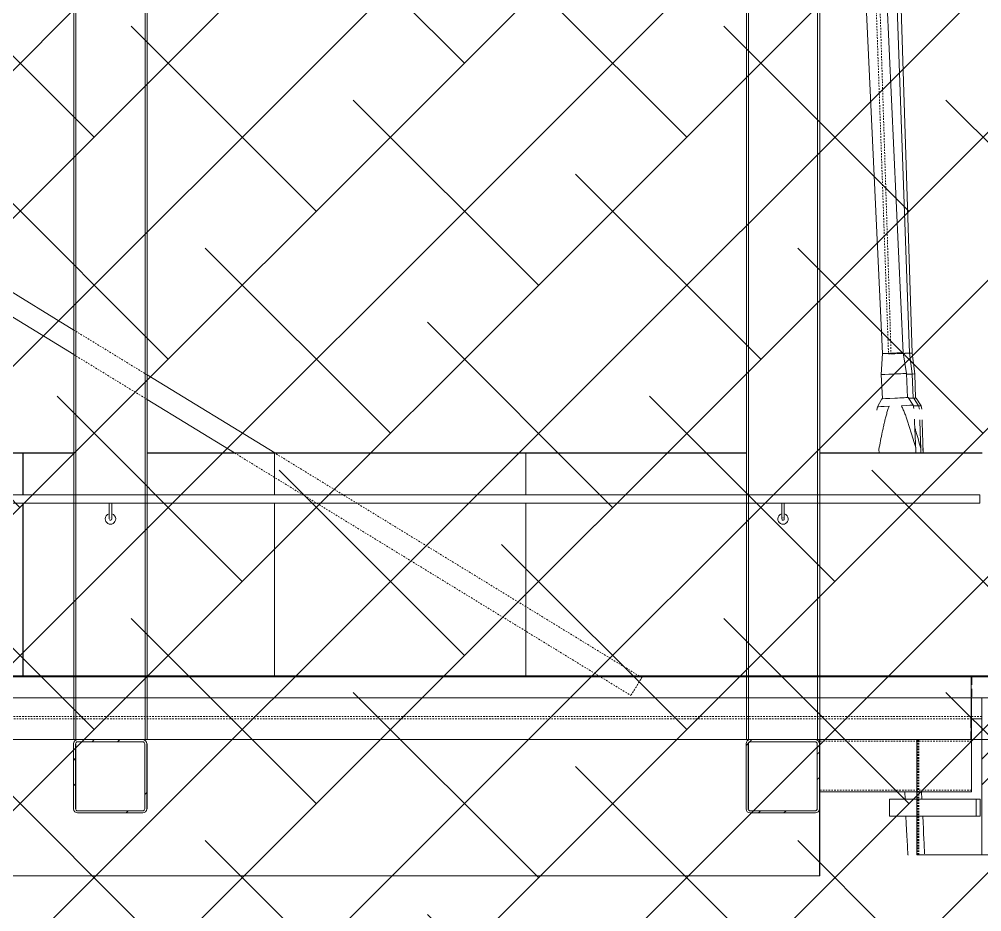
# Model space of a CAD drawing. Header units: millimetres. Extents: x 50357 to 985146, y 723188 to 1803594.
# Drawn here: x 870446 to 875039, y 744067 to 748329 of the extents above; entities that cross this region are included whole.
import ezdxf

# ---------------------------------------------------------------- set-up
doc = ezdxf.new("R2010")
doc.units = ezdxf.units.MM
doc.header["$LTSCALE"] = 3
doc.header["$MEASUREMENT"] = 0
for name, pattern in [('DASHED', [19.05, 12.7, -6.35]), ('HIDDEN', [0.375, 0.25, -0.125]), ('Member Hidden', [4.5, 2.5, -2])]:
    doc.linetypes.add(name, pattern=pattern)
for name, color, linetype, lineweight, true_color in [('A-FLOR', 7, 'Continuous', 5, 0x6e6e6e), ('A-FLOR-HDLN', 7, 'DASHED', 25, 0x6e6e6e), ('A-FLOR-HRAL', 7, 'Continuous', 13, 0x6e6e6e), ('A-FLOR-MCUT', 7, 'Continuous', 13, 0x6e6e6e), ('A-GENM', 7, 'Continuous', 13, 0x6e6e6e), ('Q-SPCQ', 7, 'Continuous', 13, 0x6e6e6e), ('S-BEAM', 7, 'Continuous', 13, 0x6e6e6e), ('S-BEAM-HDLN', 7, 'Member Hidden', 13, 0x6e6e6e), ('S-COLS', 7, 'Continuous', 13, 0x6e6e6e), ('S-COLS-HDLN', 7, 'HIDDEN', 13, 0x6e6e6e)]:
    doc.layers.add(name, color=color, linetype=linetype, lineweight=lineweight, true_color=true_color)
doc.layers.add('Hatch (HOR not under LTC submission)', color=252, linetype='Continuous', lineweight=35)
pattern_1 = [(45, (939408.4, 738060), (-251.4472, 251.4472), []), (45, (939408.4, 738441), (-251.4472, 251.4472), [])]

# ---------------------------------------------------------------- blocks, each defined once
blk = doc.blocks.new('Square Hollow Sections - SHS 250x250x8-3821850-SEC D_1')
at = {"layer": 'S-BEAM', "linetype": 'Member Hidden'}
for p, q in [((-674141.7, 20692), (-674866.6, 20692)), ((-674141.7, 20458), (-674866.6, 20458))]:
    blk.add_line(p, q, dxfattribs=at)
blk = doc.blocks.new('Hanger Node - Hanger Node-559540-SEC D_1')
at = {"layer": 'A-GENM'}
for p, q in [((-674412.8, 22446.1), (-674425.9, 22545.7)), ((-674409.1, 22331.2), (-674412.8, 22446.1)), ((-674382.9, 22294.5), (-674405.8, 22331.3)), ((-674378.9, 22278.3), (-674382.9, 22294.5)), ((-674373.5, 22091), (-674372.8, 22068.8)), ((-674372.7, 22068.8), (-674373.4, 22091))]:
    blk.add_line(p, q, dxfattribs=at)
for centre, major_axis, start_param, end_param in [((-674475.9, 22544.1), (50, 1.6), 0.673736, 0.708845), ((-674475.9, 22544.1), (50, 1.6), 0.000002, 0.224937), ((-674472.7, 22444.2), (60, 1.9), 0.000002, 0.673736), ((-674472.7, 22444.2), (60, 1.9), 6.059324, 6.283185), ((-674469.1, 22329.3), (63.3, 2), 0.000538, 0.599747), ((-674467.9, 22291.8), (84.9, 2.7), 0.00001, 0.525854), ((-674467.9, 22291.8), (84.9, 2.7), 6.149127, 6.283189)]:
    blk.add_ellipse(centre, major_axis=major_axis, ratio=0.000017, start_param=start_param, end_param=end_param, dxfattribs=at)
blk.add_open_spline([(-674373.4, 22091), (-674373.7, 22100.3), (-674374.3, 22118.8), (-674375.1, 22146.5), (-674375.9, 22169.4), (-674376.5, 22187.6), (-674376.8, 22198.9), (-674377.1, 22207.9), (-674377.3, 22214.6), (-674377.5, 22220.2), (-674377.7, 22224.6), (-674377.7, 22226.8), (-674377.8, 22227.8)], degree=3, knots=[0, 0, 0, 0, 0.0666667, 0.1333333, 0.2, 0.2333333, 0.2666667, 0.2833333, 0.3, 0.3166667, 0.325, 0.3333169, 0.3333169, 0.3333169, 0.3333169], dxfattribs=at)
blk = doc.blocks.new('Hanger Joint 2 - Hanger Joint 2-3793973-SEC D_1')
at = {"layer": 'A-GENM'}
for p, q in [((-674120.3, 20415), (-674533.5, 20415)), ((-674533.5, 20415), (-674533.5, 20335)), ((-674120.3, 20335), (-674120.3, 20415)), ((-674120.3, 20415), (-674099.9, 20415)), ((-674099.9, 20415), (-674099.9, 20335)), ((-674533.5, 20335), (-674120.3, 20335)), ((-674099.9, 20335), (-674120.3, 20335))]:
    blk.add_line(p, q, dxfattribs=at)
blk = doc.blocks.new('Hanger Joint - Hanger Joint-V12-SEC D_1')
at = {"layer": 'A-GENM'}
blk.add_ellipse((-674448.9, 20297.8), major_axis=(-5.3, 149.9), ratio=0.000538, start_param=3.008661, end_param=3.141574, dxfattribs=at)
blk = doc.blocks.new('Hanger Node - Hanger Node-V13-SEC D_1')
at = {"layer": 'A-GENM'}
for p, q in [((-674424.7, 22446), (-674438.2, 22545.6)), ((-674420.7, 22331), (-674424.7, 22446)), ((-674394.4, 22294.5), (-674417.3, 22331.2)), ((-674390.3, 22278.2), (-674394.4, 22294.5)), ((-674384.2, 22091), (-674383.4, 22068.8)), ((-674383.3, 22068.8), (-674384.1, 22091))]:
    blk.add_line(p, q, dxfattribs=at)
for centre, major_axis, start_param, end_param in [((-674488.2, 22543.8), (50, 1.8), 1.122535, 1.163284), ((-674488.2, 22543.8), (50, 1.8), 0.673736, 0.708845), ((-674488.2, 22543.8), (50, 1.8), 0.000002, 0.224937), ((-674484.7, 22443.9), (60, 2.1), 0.000002, 1.027151), ((-674484.7, 22443.9), (60, 2.1), 6.059324, 6.283185), ((-674480.6, 22328.9), (63.3, 2.2), 0.000538, 0.910607), ((-674479.3, 22291.5), (84.9, 3), 0.00001, 0.801169), ((-674479.3, 22291.5), (84.9, 3), 6.149127, 6.283189)]:
    blk.add_ellipse(centre, major_axis=major_axis, ratio=0.000019, start_param=start_param, end_param=end_param, dxfattribs=at)
for points, knots in [([(-674384.2, 22091), (-674387.9, 22104.6), (-674395.6, 22131.8), (-674405.1, 22164.7), (-674410.9, 22183.9), (-674412.6, 22189.6)], [0, 0, 0, 0, 0.2, 0.4, 0.4842041, 0.4842041, 0.4842041, 0.4842041]), ([(-674384.1, 22091), (-674384.4, 22100.3), (-674385.1, 22118.8), (-674386.1, 22146.5), (-674386.9, 22169.4), (-674387.5, 22187.6), (-674387.9, 22198.9), (-674388.2, 22207.9), (-674388.5, 22214.6), (-674388.7, 22220.2), (-674388.8, 22224.6), (-674388.9, 22226.7), (-674389, 22227.8)], [0, 0, 0, 0, 0.0666667, 0.1333333, 0.2, 0.2333333, 0.2666667, 0.2833333, 0.3, 0.3166667, 0.325, 0.3333169, 0.3333169, 0.3333169, 0.3333169])]:
    blk.add_open_spline(points, degree=3, knots=knots, dxfattribs=at)
blk = doc.blocks.new('Structural Framing 1 - Structural Framing 1-3532373-SEC D_1')
at = {"layer": 'S-BEAM'}
h = blk.add_hatch(dxfattribs=at)
h.set_pattern_fill('FP_1', color=256, style=0, pattern_type=2)
h.set_pattern_definition([(45, (-609724, 13871), (-251.4472, 251.4472), []), (45, (-609724, 14252), (-251.4472, 251.4472), [])])
h.paths.add_polyline_path([(-673541.7, 20150), (-673364.5, 20150), (-673364.5, 20700), (-674093.1, 20700), (-674093.1, 20150), (-673960.3, 20150)], flags=0)
h.paths.add_polyline_path([(-673445.9, 20230), (-674013.1, 20230), (-674013.1, 20620), (-673445.9, 20620), (-673445.9, 20361.8)], flags=0)
for p, q in [((-673364.5, 20700), (-674093.1, 20700)), ((-674093.1, 20700), (-674093.1, 20150)), ((-673364.5, 20150), (-673364.5, 20700)), ((-674013.1, 20620), (-673445.9, 20620)), ((-674013.1, 20230), (-674013.1, 20620)), ((-674011.5, 20620), (-674011.5, 20230)), ((-673671.5, 20230), (-673671.5, 20620)), ((-673445.9, 20620), (-673445.9, 20230)), ((-673445.9, 20230), (-674013.1, 20230)), ((-674093.1, 20150), (-673364.5, 20150))]:
    blk.add_line(p, q, dxfattribs=at)
blk = doc.blocks.new('Support_ Metal_Circular - Metal-25mm_Radius-4744720-SEC D_1')
at = {"layer": 'A-FLOR-HRAL'}
for p, q in [((-675047.7, 21828.8), (-675047.7, 21765.8)), ((-675035.7, 21765.8), (-675035.7, 21828.8)), ((-675041.6, 21759.8), (-675041.7, 21759.8)), ((-675041.7, 21747.8), (-675041.6, 21747.8)), ((-675041.6, 21728.8), (-675041.6, 21728.8))]:
    blk.add_line(p, q, dxfattribs=at)
at = {"layer": 'A-FLOR-HRAL', "flags": 128}
for points in [[(-675047.7, 21765.8), (-675047.7, 21765.3), (-675047.7, 21764.8), (-675047.7, 21764.4), (-675047.7, 21763.9), (-675047.7, 21763.4), (-675047.7, 21762.9), (-675047.7, 21762.5), (-675047.7, 21762), (-675047.7, 21761.6), (-675047.7, 21761.1), (-675047.7, 21760.7), (-675047.7, 21760.3), (-675047.7, 21759.8), (-675047.7, 21759.4), (-675047.7, 21759), (-675047.7, 21758.6), (-675047.7, 21758.3), (-675047.7, 21757.9), (-675047.7, 21757.5), (-675047.7, 21757.2), (-675047.7, 21756.9), (-675047.7, 21756.6), (-675047.7, 21756.3), (-675047.7, 21756), (-675047.7, 21755.7), (-675047.7, 21755.5), (-675047.7, 21755.2), (-675047.7, 21755), (-675047.7, 21754.8), (-675047.7, 21754.6), (-675047.7, 21754.5), (-675047.7, 21754.3), (-675047.7, 21754.2), (-675047.7, 21754.1), (-675047.7, 21754), (-675047.7, 21753.9), (-675047.7, 21753.8), (-675047.7, 21753.8), (-675047.7, 21753.8)], [(-675035.7, 21753.8), (-675035.7, 21753.8), (-675035.7, 21753.8), (-675035.7, 21753.9), (-675035.7, 21754), (-675035.7, 21754), (-675035.7, 21754.1), (-675035.7, 21754.3), (-675035.7, 21754.4), (-675035.7, 21754.6), (-675035.7, 21754.7), (-675035.7, 21754.9), (-675035.7, 21755.2), (-675035.7, 21755.4), (-675035.7, 21755.6), (-675035.7, 21755.9), (-675035.7, 21756.2), (-675035.7, 21756.5), (-675035.7, 21756.8), (-675035.7, 21757.1), (-675035.7, 21757.4), (-675035.7, 21757.8), (-675035.7, 21758.2), (-675035.7, 21758.5), (-675035.7, 21758.9), (-675035.7, 21759.3), (-675035.7, 21759.7), (-675035.7, 21760.1), (-675035.7, 21760.6), (-675035.7, 21761), (-675035.7, 21761.5), (-675035.7, 21761.9), (-675035.7, 21762.4), (-675035.7, 21762.8), (-675035.7, 21763.3), (-675035.7, 21763.8), (-675035.7, 21764.2), (-675035.7, 21764.7), (-675035.7, 21765.2), (-675035.7, 21765.7), (-675035.7, 21765.8)]]:
    blk.add_lwpolyline(points, dxfattribs=at)
at = {"layer": 'A-FLOR-HRAL'}
for major_axis, start_param, end_param in [((0, 25), 0.261799, 1.570796), ((0, 25), 4.712389, 6.021386), ((0, 25), 1.570796, 4.712389), ((0, 6), 2.094395, 4.712389), ((0, 6), 4.712389, 4.938871)]:
    blk.add_ellipse((-675041.6, 21753.8), major_axis=major_axis, ratio=1, start_param=start_param, end_param=end_param, dxfattribs=at)
blk = doc.blocks.new('Tactile_Orientation_Line Base - Tactile_Orientation_Line Base-4780090-SEC D_1')
at = {"layer": 'Q-SPCQ'}
blk.add_hatch(color=256, dxfattribs=at).paths.add_polyline_path([(-681373.6, 21000), (-681086.9, 21000), (-681086.9, 21005), (-681386.9, 21005), (-681386.6, 21000)], flags=0)
for p, q in [((-681386.9, 21005), (-681086.9, 21005)), ((-681386.9, 21005), (-681386.9, 21000)), ((-681086.9, 21000), (-681086.9, 21005))]:
    blk.add_line(p, q, dxfattribs=at)
blk = doc.blocks.new('Specialty Equipment 45 - Specialty Equipment 1-4808387-SEC D_1')
at = {"layer": 'Q-SPCQ'}
blk.add_hatch(color=256, dxfattribs=at).paths.add_polyline_path([(-674169.6, 21000), (-674141.9, 21000), (-674143.1, 21005), (-674186.9, 21005), (-674186.9, 21000)], flags=0)
for p, q in [((-674186.9, 21000), (-674186.9, 21005)), ((-674141.9, 21000), (-674141.9, 21005))]:
    blk.add_line(p, q, dxfattribs=at)
blk = doc.blocks.new('Tactile_Connection Bridge_Junction_2 - Tactile_Connection Bridge_Junction_2-4809838-SEC D_1')
at = {"layer": 'Q-SPCQ'}
for p, q in [((-674142.3, 21000), (-674141.9, 21005)), ((-674141.1, 21005), (-674072.1, 21000))]:
    blk.add_line(p, q, dxfattribs=at)
blk = doc.blocks.new('Hanger Joint - Hanger Joint-5090506-SEC D_1')
at = {"layer": 'A-GENM'}
for p, q in [((-674458.4, 20415), (-674460, 20450)), ((-674380, 20450.2), (-674378.3, 20415)), ((-674453.1, 20300.1), (-674454.7, 20335)), ((-674374.6, 20335), (-674373.1, 20303.8))]:
    blk.add_line(p, q, dxfattribs=at)
for centre, end_param in [((-674453, 20300.1), 3.141568), ((-674373.1, 20303.8), 3.023514)]:
    blk.add_ellipse(centre, major_axis=(-7, 149.8), ratio=0.000527, start_param=1.570772, end_param=end_param, dxfattribs=at)
blk = doc.blocks.new('Hanger Node - Hanger Node-V52-SEC D_1')
at = {"layer": 'A-GENM'}
for p, q in [((-674567.4, 22543.2), (-674572.8, 22442.8)), ((-674452.9, 22448.4), (-674467.5, 22547.8)), ((-674572.8, 22442.8), (-674567.4, 22327.9)), ((-674447.5, 22333.5), (-674452.9, 22448.4)), ((-674570.7, 22327.8), (-674590.6, 22289.3)), ((-674420.9, 22297.2), (-674444.2, 22333.7)), ((-674590.6, 22289.3), (-674593.3, 22272.8)), ((-674416.6, 22281.1), (-674420.9, 22297.2)), ((-674583.4, 22068.8), (-674584.2, 22085.7)), ((-674408.4, 22093.9), (-674407.2, 22068.8)), ((-674407.1, 22068.8), (-674408.3, 22093.9))]:
    blk.add_line(p, q, dxfattribs=at)
for centre, major_axis, start_param, end_param in [((-674517.5, 22545.5), (49.9, 2.3), 2.917721, 3.14159), ((-674517.5, 22545.5), (49.9, 2.3), 2.433813, 2.468922), ((-674517.5, 22545.5), (49.9, 2.3), 1.978089, 2.020123), ((-674517.5, 22545.5), (49.9, 2.3), 1.122525, 1.164558), ((-674517.5, 22545.5), (49.9, 2.3), 0.673726, 0.708834), ((-674517.5, 22545.5), (49.9, 2.3), 0.000002, 0.224927), ((-674512.8, 22445.6), (59.9, 2.8), 1.571324, 3.14159), ((-674512.8, 22445.6), (59.9, 2.8), 3.141593, 3.364419), ((-674512.8, 22445.6), (59.9, 2.8), 0.000002, 1.571324), ((-674512.8, 22445.6), (59.9, 2.8), 6.059313, 6.283185), ((-674507.5, 22330.7), (63.3, 2.9), 1.571324, 3.141578), ((-674507.5, 22330.7), (63.3, 2.9), 0.000527, 1.571324), ((-674505.7, 22293.3), (84.9, 4), 1.930757, 3.141578), ((-674505.7, 22293.3), (84.9, 4), 3.141587, 3.276716), ((-674505.7, 22293.3), (84.9, 4), 0.000014, 1.211891), ((-674505.7, 22293.3), (84.9, 4), 6.149117, 6.283191)]:
    blk.add_ellipse(centre, major_axis=major_axis, ratio=0.000025, start_param=start_param, end_param=end_param, dxfattribs=at)
for points, knots in [([(-674535.6, 22291.9), (-674537.9, 22285.2), (-674542.3, 22271.7), (-674548.4, 22251.3), (-674553.7, 22230.8), (-674558.6, 22210.2), (-674563.3, 22189.5), (-674569.2, 22161.9), (-674576.2, 22127.3), (-674581.6, 22099.6), (-674584.2, 22085.7)], [0, 0, 0, 0, 0.1, 0.2, 0.3, 0.4, 0.5, 0.6, 0.8, 1, 1, 1, 1]), ([(-674408.4, 22093.9), (-674412.3, 22107.5), (-674420.2, 22134.6), (-674430.4, 22168.4), (-674438.9, 22195.3), (-674445.5, 22215.5), (-674452.3, 22235.5), (-674459.4, 22255.5), (-674467.4, 22275.2), (-674473, 22288.2), (-674475.9, 22294.7)], [0, 0, 0, 0, 0.2, 0.4, 0.5, 0.6, 0.7, 0.8, 0.9, 1, 1, 1, 1]), ([(-674408.3, 22093.9), (-674408.7, 22103.2), (-674409.6, 22121.7), (-674410.9, 22149.4), (-674412, 22172.2), (-674412.8, 22190.4), (-674413.3, 22201.7), (-674413.8, 22210.7), (-674414.1, 22217.4), (-674414.3, 22223), (-674414.5, 22227.4), (-674414.6, 22229.6), (-674414.7, 22230.7)], [0, 0, 0, 0, 0.0666667, 0.1333333, 0.2, 0.2333333, 0.2666667, 0.2833333, 0.3, 0.3166667, 0.325, 0.3333333, 0.3333333, 0.3333333, 0.3333333])]:
    blk.add_open_spline(points, degree=3, knots=knots, dxfattribs=at)
blk = doc.blocks.new('Railing - Sabco_Joint-V55-SEC D_1')
at = {"layer": 'A-FLOR-HRAL'}
for p, q in [((-678669.3, 22068.8), (-678669.3, 22067.8)), ((-678669.3, 22068.8), (-678668.3, 22068.8)), ((-678669.3, 22067.8), (-678669.3, 21868.8)), ((-678668.3, 22067.8), (-678669.3, 22067.8)), ((-678668.3, 22068.8), (-678668.3, 22068.8)), ((-678668.3, 22067.8), (-678668.3, 22068.8)), ((-678668.3, 21868.8), (-678668.3, 22067.8)), ((-678669.3, 21828.8), (-678669.3, 21005)), ((-678668.3, 21005), (-678668.3, 21828.8))]:
    blk.add_line(p, q, dxfattribs=at)
blk = doc.blocks.new('Railing - Sabco_Joint-V56-SEC D_1')
at = {"layer": 'A-FLOR-HRAL'}
for p, q in [((-676269.3, 22068.8), (-676269.3, 22067.8)), ((-676269.3, 22068.8), (-676268.3, 22068.8)), ((-676269.3, 22067.8), (-676269.3, 21868.8)), ((-676268.3, 22067.8), (-676269.3, 22067.8)), ((-676268.3, 22068.8), (-676268.3, 22068.8)), ((-676268.3, 22067.8), (-676268.3, 22068.8)), ((-676268.3, 21868.8), (-676268.3, 22067.8)), ((-676269.3, 21829), (-676269.3, 21005)), ((-676268.3, 21005), (-676268.3, 21829))]:
    blk.add_line(p, q, dxfattribs=at)
blk = doc.blocks.new('Railing - Railing-5125128-SEC D_1')
at = {"layer": 'A-FLOR-HRAL'}
for p, q in [((-681283.8, 22068.8), (-678426.6, 22068.8)), ((-681283.8, 22067.8), (-678426.6, 22067.8)), ((-679868.2, 22068.8), (-678669.3, 22068.8)), ((-678668.2, 22068.8), (-678426.6, 22068.8)), ((-678076.6, 22068.8), (-675216.6, 22068.8)), ((-678076.6, 22068.8), (-677469.3, 22068.8)), ((-678076.6, 22067.8), (-675216.6, 22067.8)), ((-677468.2, 22068.8), (-676269.3, 22068.8)), ((-676268.2, 22068.8), (-675216.6, 22068.8)), ((-674866.6, 22068.8), (-674091.6, 22068.8)), ((-674866.6, 22068.8), (-674091.6, 22068.8)), ((-674866.6, 22067.8), (-674091.6, 22067.8)), ((-674141.7, 20701), (-674093.1, 20701)), ((-674141.7, 20700), (-674093.1, 20700))]:
    blk.add_line(p, q, dxfattribs=at)
for name, p in [('Railing - Sabco_Joint-V55-SEC D_1', (0, 0)), ('Railing - Sabco_Joint-V55-SEC D_1', (1200, 0)), ('Railing - Sabco_Joint-V56-SEC D_1', (0, 0))]:
    blk.add_blockref(name, p)
blk = doc.blocks.new('Tactile_Orientation_Line Base - Tactile_Orientation_Line Base-V59-SEC D_1')
at = {"layer": 'Q-SPCQ'}
blk.add_hatch(color=256, dxfattribs=at).paths.add_polyline_path([(-674169.6, 21000), (-673886.9, 21000), (-673886.9, 21005), (-674186.9, 21005), (-674186.9, 21000)], flags=0)
for p, q in [((-674186.9, 21005), (-673886.9, 21005)), ((-674186.9, 21005), (-674186.9, 21000)), ((-673886.9, 21005), (-673886.7, 21005)), ((-673886.9, 21000), (-673886.9, 21005))]:
    blk.add_line(p, q, dxfattribs=at)
blk = doc.blocks.new('Top Rail Type - Top Rail_Internal_-5201293-SEC D_1')
at = {"layer": 'A-FLOR-HRAL'}
for p, q in [((-674101.7, 21868.8), (-682261.7, 21868.8)), ((-682261.7, 21828.8), (-674101.7, 21828.8))]:
    blk.add_line(p, q, dxfattribs=at)
for start_param, end_param in [(0, 1.570796), (1.570796, 3.141593)]:
    blk.add_ellipse((-674101.7, 21848.8), major_axis=(0, 20), ratio=0.000533, start_param=start_param, end_param=end_param, dxfattribs=at)
blk = doc.blocks.new('Square Hollow Sections-Column - SHS350x350x10-3067902-SEC D_1')
at = {"layer": 'S-COLS', "linetype": 'HIDDEN'}
for p, q in [((-675206.6, 24280), (-675206.6, 21868.8)), ((-674876.6, 24280), (-674876.6, 21868.8)), ((-675206.6, 21828.9), (-675206.6, 21005)), ((-674876.6, 21828.9), (-674876.6, 21005))]:
    blk.add_line(p, q, dxfattribs=at)
at = {"layer": 'S-COLS-HDLN'}
for p, q in [((-675206.6, 21868.8), (-675206.6, 21828.9)), ((-674876.6, 21868.8), (-674876.6, 21828.9)), ((-675206.6, 21005), (-675206.6, 20700)), ((-674876.6, 21005), (-674876.6, 20700))]:
    blk.add_line(p, q, dxfattribs=at)
blk = doc.blocks.new('Square Hollow Sections-Column - SHS350x350x10-V5-SEC D_1')
at = {"layer": 'S-COLS', "linetype": 'HIDDEN'}
for p, q in [((-678416.6, 24280), (-678416.6, 21868.8)), ((-678086.6, 24280), (-678086.6, 21868.8)), ((-678416.6, 21828.8), (-678416.6, 21005)), ((-678086.6, 21828.8), (-678086.6, 21005))]:
    blk.add_line(p, q, dxfattribs=at)
at = {"layer": 'S-COLS-HDLN'}
for p, q in [((-678416.6, 21868.8), (-678416.6, 21828.8)), ((-678086.6, 21868.8), (-678086.6, 21828.8)), ((-678416.6, 21005), (-678416.6, 20700)), ((-678086.6, 21005), (-678086.6, 20700))]:
    blk.add_line(p, q, dxfattribs=at)
blk = doc.blocks.new('Hanger Rod M100 - Vertical Rod-3810650-SEC D_1')
at = {"layer": 'S-BEAM'}
for p, q in [((-674501.9, 24929.4), (-674531.3, 25850.1)), ((-674425.9, 22545.7), (-674481.3, 24282.6))]:
    blk.add_line(p, q, dxfattribs=at)
for start_param, end_param in [(0.707677, 0.748872), (0.262337, 0.662848)]:
    blk.add_ellipse((-674475.9, 22544.1), major_axis=(50, 1.6), ratio=0.000017, start_param=start_param, end_param=end_param, dxfattribs=at)
at = {"layer": 'S-BEAM-HDLN'}
for p, q in [((-674744.2, 29387.9), (-674525.9, 22542.6)), ((-674531.3, 25850.1), (-674644.2, 29391.1)), ((-674491.9, 24613.1), (-674501.9, 24929.3)), ((-674491.7, 24609), (-674491.9, 24612.9)), ((-674491.6, 24603.3), (-674491.6, 24605.7)), ((-674483.2, 24340.3), (-674491.4, 24599)), ((-674481.8, 24296.9), (-674483.1, 24337.2)), ((-674481.3, 24282.7), (-674481.8, 24296.6))]:
    blk.add_line(p, q, dxfattribs=at)
for centre, start_param, end_param in [((-674694.2, 29389.5), 3.142131, 4.710851), ((-674694.2, 29389.5), 1.571334, 3.141593), ((-674694.2, 29389.5), 0.000538, 1.571334), ((-674694.2, 29389.5), 4.712927, 6.283185), ((-674475.9, 22544.1), 2.395237, 3.141593), ((-674475.9, 22544.1), 3.142131, 3.876881), ((-674475.9, 22544.1), 4.530773, 4.710851), ((-674475.9, 22544.1), 1.571334, 1.74263), ((-674475.9, 22544.1), 4.712927, 5.533198), ((-674475.9, 22544.1), 0.749867, 1.571334), ((-674475.9, 22544.1), 6.021924, 6.088245), ((-674475.9, 22544.1), 0.1943, 0.262337)]:
    blk.add_ellipse(centre, major_axis=(50, 1.6), ratio=0.000017, start_param=start_param, end_param=end_param, dxfattribs=at)
blk = doc.blocks.new('Hanger Rod M100 - Vertical Rod-3810661-SEC D_1')
at = {"layer": 'S-BEAM'}
for p, q in [((-674522.5, 24929.2), (-674554.7, 25839.3)), ((-674438.2, 22545.6), (-674499.6, 24280))]:
    blk.add_line(p, q, dxfattribs=at)
for start_param, end_param in [(0.707676, 1.0981), (0.262337, 0.662848)]:
    blk.add_ellipse((-674488.2, 22543.8), major_axis=(50, 1.8), ratio=0.000019, start_param=start_param, end_param=end_param, dxfattribs=at)
at = {"layer": 'S-BEAM-HDLN'}
for p, q in [((-674738.9, 28218.9), (-674730.5, 27982.9)), ((-674554.7, 25839.4), (-674638.9, 28222.4)), ((-674730.4, 27979.7), (-674538.2, 22542)), ((-674499.6, 24280.1), (-674522.5, 24929.1))]:
    blk.add_line(p, q, dxfattribs=at)
for centre, start_param, end_param in [((-674688.9, 28220.6), 3.142131, 4.710851), ((-674688.9, 28220.6), 1.571334, 3.141593), ((-674688.9, 28220.6), 0.000538, 1.571334), ((-674688.9, 28220.6), 4.712927, 6.283185), ((-674488.2, 22543.8), 1.571334, 3.141593), ((-674488.2, 22543.8), 3.142131, 4.710851), ((-674488.2, 22543.8), 4.712927, 5.119889), ((-674488.2, 22543.8), 1.163316, 1.571334), ((-674488.2, 22543.8), 5.164752, 5.184139), ((-674488.2, 22543.8), 1.099095, 1.118459), ((-674488.2, 22543.8), 6.021924, 6.088246), ((-674488.2, 22543.8), 0.1943, 0.262337)]:
    blk.add_ellipse(centre, major_axis=(50, 1.8), ratio=0.000019, start_param=start_param, end_param=end_param, dxfattribs=at)
blk = doc.blocks.new('Circular Hollow Sections - CHS Ø 100x3 THK-3873143-SEC D_1')
at = {"layer": 'S-BEAM'}
for p, q in [((-678426.6, 22655.9), (-680735, 24069)), ((-680787.2, 23983.7), (-678426.6, 22538.6)), ((-677467.6, 22068.8), (-678076.6, 22441.6)), ((-678076.6, 22324.4), (-677659.1, 22068.8))]:
    blk.add_line(p, q, dxfattribs=at)
at = {"layer": 'S-BEAM-HDLN'}
for p, q in [((-678076.6, 22441.7), (-678426.6, 22655.9)), ((-678426.6, 22538.6), (-678076.6, 22324.4)), ((-677659.1, 22068.8), (-675767.8, 20911)), ((-675715.5, 20996.3), (-677467.5, 22068.8))]:
    blk.add_line(p, q, dxfattribs=at)
for major_axis, start_param, end_param in [((26.1, 42.6), 5.923536, 7.854263), ((26.1, 42.6), 1.571077, 3.50117), ((24.5, 40.1), 5.19724, 5.228768), ((24.5, 40.1), 5.726903, 5.829478), ((24.5, 40.1), 3.594559, 3.696893), ((24.5, 40.1), 4.195269, 4.226768)]:
    blk.add_ellipse((-675741.6, 20953.6), major_axis=major_axis, ratio=0.000459, start_param=start_param, end_param=end_param, dxfattribs=at)
blk = doc.blocks.new('PFC-Parallel Flange Channels - CHANNEL 200x200x250x10-4224860-SEC D_1')
at = {"layer": 'S-BEAM', "linetype": 'Member Hidden'}
blk.add_line((-674141.7, 20810), (-674093.1, 20810), dxfattribs=at)
at = {"layer": 'S-BEAM-HDLN'}
blk.add_line((-681386.7, 20810), (-674141.8, 20810), dxfattribs=at)
blk = doc.blocks.new('Hanger Rod M100 - Vertical Rod-5090507-SEC D_1')
at = {"layer": 'S-BEAM'}
for p, q in [((-674718.2, 25779.1), (-674678.6, 24927.6)), ((-674578.5, 24928.6), (-674618.4, 25783.8)), ((-674648.4, 24280), (-674567.4, 22543.2)), ((-674467.5, 22547.8), (-674548.3, 24280))]:
    blk.add_line(p, q, dxfattribs=at)
for centre, start_param, end_param in [((-674668.3, 25781.5), 2.509148, 2.880321), ((-674668.3, 25781.5), 2.044558, 2.434982), ((-674668.3, 25781.5), 1.571324, 1.979043), ((-674668.3, 25781.5), 1.163604, 1.571324), ((-674668.3, 25781.5), 0.707666, 1.119498), ((-674668.3, 25781.5), 0.262327, 0.662838), ((-674517.5, 22545.5), 2.479834, 2.880321), ((-674517.5, 22545.5), 2.023158, 2.434982), ((-674517.5, 22545.5), 1.571324, 1.979043), ((-674517.5, 22545.5), 1.163604, 1.571324), ((-674517.5, 22545.5), 0.707666, 1.119498), ((-674517.5, 22545.5), 0.262327, 0.633499)]:
    blk.add_ellipse(centre, major_axis=(49.9, 2.3), ratio=0.000025, start_param=start_param, end_param=end_param, dxfattribs=at)
at = {"layer": 'S-BEAM-HDLN'}
for p, q in [((-674678.6, 24927.6), (-674648.4, 24280.1)), ((-674548.3, 24280.1), (-674578.5, 24928.6))]:
    blk.add_line(p, q, dxfattribs=at)
for centre, start_param, end_param in [((-674668.3, 25781.5), 3.334062, 3.403919), ((-674668.3, 25781.5), 2.880321, 2.948482), ((-674668.3, 25781.5), 3.775057, 3.802081), ((-674668.3, 25781.5), 2.481112, 2.508153), ((-674668.3, 25781.5), 4.239654, 4.259019), ((-674668.3, 25781.5), 2.024208, 2.043563), ((-674668.3, 25781.5), 0.194287, 0.262327), ((-674668.3, 25781.5), 6.021913, 6.088275), ((-674517.5, 22545.5), 2.880321, 2.948482), ((-674517.5, 22545.5), 3.334062, 3.403919), ((-674517.5, 22545.5), 5.621612, 5.648734), ((-674517.5, 22545.5), 0.634494, 0.66156), ((-674517.5, 22545.5), 0.194287, 0.262327), ((-674517.5, 22545.5), 6.021913, 6.088275)]:
    blk.add_ellipse(centre, major_axis=(49.9, 2.3), ratio=0.000025, start_param=start_param, end_param=end_param, dxfattribs=at)

msp = doc.modelspace()

# ---------------------------------------------------------------- hatches: boundary and pattern name
at = {"layer": 'Hatch (HOR not under LTC submission)'}
h = msp.add_hatch(dxfattribs=at)
h.set_pattern_fill('ANSI38', color=256, scale=4000)
h.paths.add_polyline_path([(883302.7731, 754573.5724), (867748.3436, 754573.5724), (867748.3436, 741228.5978), (870806.1362, 741227.6876), (883302.7731, 741227.6882)])
at = {"layer": 'S-BEAM'}
h = msp.add_hatch(dxfattribs=at)
h.set_pattern_fill('FP_1', color=256, style=0, pattern_type=2)
h.set_pattern_definition(pattern_1)
h.paths.add_polyline_path([(871034.3146, 744538.9831), (871048.4567, 744544.8409), (871054.3146, 744558.9831), (871054.3146, 744868.9831), (871048.4567, 744883.1252), (871034.3146, 744888.9831), (870724.3145, 744888.9831), (870710.1724, 744883.1252), (870704.3145, 744868.9831), (870704.3145, 744558.9831), (870710.1724, 744544.8409), (870724.3145, 744538.9831)], flags=0)
h.paths.add_polyline_path([(870724.3145, 744548.9831), (870717.2435, 744551.912), (870714.3145, 744558.9831), (870714.3145, 744868.9831), (870717.2435, 744876.0541), (870724.3145, 744878.9831), (871034.3146, 744878.9831), (871041.3856, 744876.0541), (871044.3146, 744868.9831), (871044.3146, 744558.9831), (871041.3856, 744551.912), (871034.3146, 744548.9831)], flags=0)
h = msp.add_hatch(dxfattribs=at)
h.set_pattern_fill('FP_1', color=256, style=0, pattern_type=2)
h.set_pattern_definition(pattern_1)
h.paths.add_polyline_path([(873934.315, 744538.9831), (874244.315, 744538.9831), (874258.4572, 744544.8409), (874264.315, 744558.9831), (874264.315, 744868.9831), (874258.4572, 744883.1252), (874244.315, 744888.9831), (873934.315, 744888.9831), (873920.1729, 744883.1252), (873914.315, 744868.9831), (873914.315, 744558.9831), (873920.1729, 744544.8409)], flags=0)
h.paths.add_polyline_path([(874244.315, 744548.9831), (873934.315, 744548.9831), (873927.2439, 744551.912), (873924.315, 744558.9831), (873924.315, 744868.9831), (873927.2439, 744876.0541), (873934.315, 744878.9831), (874244.315, 744878.9831), (874251.3861, 744876.0541), (874254.315, 744868.9831), (874254.315, 744558.9831), (874251.3861, 744551.912), (874248.6954, 744550.7975)], flags=0)

# ---------------------------------------------------------------- linework, layer by layer
at = {"layer": 'A-FLOR'}
for p, q in [((875438.2786, 745188.9831), (867744.4393, 745188.9831)), ((874989.3158, 744888.9831), (874989.3158, 745188.9831)), ((867744.4393, 745088.9831), (875039.3087, 745088.9831)), ((874990.6445, 745088.9831), (874990.6445, 744888.9831)), ((875039.3087, 745088.9831), (875039.3087, 744888.9831)), ((867825.7526, 744888.9831), (871034.3145, 744888.9831)), ((871035.7521, 744888.9831), (874244.315, 744888.9831)), ((874245.7409, 744888.9831), (874990.6445, 744888.9831)), ((875039.3087, 744888.9831), (875439.3159, 744888.9831))]:
    msp.add_line(p, q, dxfattribs=at)
at = {"layer": 'A-FLOR-HDLN'}
for p, q in [((874990.6445, 745188.9831), (874990.6445, 745088.9831)), ((874988.7873, 744988.9831), (874988.7873, 744888.9831)), ((874988.9219, 744888.9831), (874988.9219, 744988.9831))]:
    msp.add_line(p, q, dxfattribs=at)
at = {"layer": 'A-FLOR-MCUT'}
msp.add_line((875439.3159, 745088.9831), (875039.3087, 745088.9831), dxfattribs=at)
at = {"layer": 'S-BEAM'}
for p, q in [((875039.3087, 744988.9831), (874990.6445, 744988.9831)), ((871035.7521, 744888.9831), (870724.3145, 744888.9831)), ((874245.7408, 744888.9831), (873934.315, 744888.9831)), ((874265.7111, 744888.9831), (874265.7111, 744868.9831)), ((874990.8036, 744888.9831), (874990.6863, 744888.9831)), ((870704.3145, 744868.9831), (870704.3145, 744558.9831)), ((870714.3145, 744558.9831), (870714.3145, 744868.9831)), ((870715.7521, 744868.9831), (870715.7521, 744558.9831)), ((870724.3145, 744878.9831), (871034.3146, 744878.9831)), ((871044.3146, 744868.9831), (871044.3146, 744558.9831)), ((871054.3146, 744558.9831), (871054.3146, 744868.9831)), ((871055.7521, 744868.9831), (871055.7521, 744558.9831)), ((873914.315, 744868.9831), (873914.315, 744558.9831)), ((873924.315, 744558.9831), (873924.315, 744868.9831)), ((873925.7409, 744558.9831), (873925.7409, 744868.9831)), ((873934.315, 744878.9831), (874244.315, 744878.9831)), ((874254.315, 744868.9831), (874254.315, 744558.9831)), ((874264.315, 744558.9831), (874264.315, 744868.9831)), ((874265.7778, 744654.9831), (874265.7778, 744872.9831)), ((874990.6777, 744872.9831), (874990.6777, 744654.9831)), ((874990.6863, 744880.9831), (874990.8036, 744880.9831)), ((874990.808, 744872.9831), (874990.808, 744654.9831)), ((874265.7408, 744558.9831), (874265.7408, 744643.6694)), ((874265.7864, 744638.9831), (874990.8036, 744638.9831)), ((874265.9156, 744638.9831), (874265.9156, 744258.9831)), ((874990.8036, 744646.9831), (874990.6863, 744646.9831)), ((871034.3146, 744548.9831), (870724.3145, 744548.9831)), ((870724.3145, 744538.9831), (871034.3146, 744538.9831)), ((871034.3146, 744538.9831), (871035.7521, 744538.9831)), ((874244.315, 744548.9831), (873934.315, 744548.9831)), ((873934.315, 744538.9831), (874244.315, 744538.9831)), ((874244.315, 744538.9831), (874245.7408, 744538.9831)), ((874265.7111, 744558.9831), (874265.7111, 744238.9831)), ((874729.0892, 744338.9831), (874729.0892, 744343.4996)), ((875039.3087, 744338.9831), (874729.0892, 744338.9831)), ((874265.9156, 744258.9831), (874265.7219, 744258.9831)), ((874265.9264, 744238.9831), (874265.9264, 744258.9831)), ((874265.9264, 744238.9831), (867748.247, 744238.9831))]:
    msp.add_line(p, q, dxfattribs=at)
for centre, radius, start, end in [((870724.3145, 744868.9831), 20, 89.9999959, 179.9999959), ((871034.3146, 744868.9831), 20, 0.0000041, 90.0000041), ((873934.315, 744868.9831), 20, 89.9999959, 179.9999959), ((874244.315, 744868.9831), 20, 0.0000041, 90.0000041), ((870724.3145, 744868.9831), 10, 89.9999959, 179.9999959), ((871034.3146, 744868.9831), 10, 0.0000041, 90.0000041), ((873934.315, 744868.9831), 10, 89.9999959, 179.9999959), ((874244.315, 744868.9831), 10, 0.0000041, 90.0000041), ((870724.3145, 744558.9831), 20, 180.0000041, 270.0000041), ((870724.3145, 744558.9831), 10, 180.0000041, 270.0000041), ((871034.3146, 744558.9831), 20, 269.9999959, 359.9999959), ((871034.3146, 744558.9831), 10, 269.9999959, 359.9999959), ((873934.315, 744558.9831), 20, 180.0000041, 270.0000041), ((873934.315, 744558.9831), 10, 180.0000041, 270.0000041), ((874244.315, 744558.9831), 20, 269.9999959, 359.9999959), ((874244.315, 744558.9831), 10, 269.9999959, 359.9999959)]:
    msp.add_arc(centre, radius, start, end, dxfattribs=at)
for centre, major_axis, start_param, end_param in [((874265.7864, 744872.9831), (0, 16), 0, 1.570796327), ((874990.6863, 744872.9831), (0, 16), 0, 1.570796327), ((874990.8036, 744872.9831), (0, 16), 5.235987756, 6.283185307), ((874990.8036, 744872.9831), (0, 8), 4.71238898, 6.283185307), ((874265.7864, 744654.9831), (0, 16), 1.570796327, 2.617993878), ((874990.6863, 744654.9831), (0, 16), 1.570796327, 3.141592654), ((874990.8036, 744654.9831), (0, 8), 3.141592654, 4.71238898), ((874990.8036, 744654.9831), (0, 16), 3.141592654, 4.188790198)]:
    msp.add_ellipse(centre, major_axis=major_axis, ratio=0.000538294, start_param=start_param, end_param=end_param, dxfattribs=at)
at = {"layer": 'S-BEAM-HDLN'}
for p, q in [((874990.5949, 744988.9831), (867745.8101, 744988.9831)), ((874265.9264, 744869.0305), (874265.9264, 744888.9831)), ((874729.0892, 744343.5492), (874729.0892, 744888.9831)), ((874729.2491, 744338.9831), (874729.2491, 744888.9831)), ((874733.7884, 744338.9831), (874733.7884, 744888.9831)), ((874733.9483, 744338.9831), (874733.9483, 744888.9831)), ((874738.4876, 744338.9831), (874738.4876, 744888.9831)), ((874738.6475, 744338.9831), (874738.6475, 744888.9831)), ((874265.7219, 744868.9831), (874265.9156, 744868.9831)), ((874265.9156, 744868.9831), (874265.9156, 744639.0327)), ((874990.6863, 744880.9831), (874990.8036, 744880.9831)), ((874265.7408, 744643.719), (874265.7408, 744643.9813)), ((874990.8036, 744646.9831), (874990.6863, 744646.9831)), ((874990.6863, 744638.9831), (874990.8036, 744638.9831)), ((874265.9156, 744258.9831), (874265.7219, 744258.9831)), ((874265.7111, 744238.9831), (874265.9264, 744238.9831))]:
    msp.add_line(p, q, dxfattribs=at)
for centre, start_param, end_param in [((874990.8036, 744872.9831), 5.218696032, 5.235987753), ((874990.8036, 744654.9831), 4.188790205, 4.206081926)]:
    msp.add_ellipse(centre, major_axis=(0, 16), ratio=0.000538294, start_param=start_param, end_param=end_param, dxfattribs=at)
at = {"layer": 'S-COLS'}
for p, q in [((870705.7898, 748468.9831), (870705.7898, 746057.7831)), ((871055.9566, 746257.7831), (871055.9566, 748468.9831)), ((873915.7893, 748468.9831), (873915.7893, 746057.7831)), ((874265.9561, 746257.7831), (874265.9561, 748468.9831)), ((870705.7898, 746017.7831), (870705.7898, 745193.9831)), ((873915.7893, 746017.8762), (873915.7893, 745193.9831))]:
    msp.add_line(p, q, dxfattribs=at)
at = {"layer": 'S-COLS-HDLN'}
for p, q in [((871055.9566, 744888.9831), (871055.9566, 746257.7335)), ((874265.9561, 744888.9831), (874265.9561, 746257.7335)), ((870705.7898, 746057.7335), (870705.7898, 746017.8327)), ((873915.7893, 746057.7335), (873915.7893, 746017.9258)), ((870705.7898, 745193.9335), (870705.7898, 744888.9831)), ((873915.7893, 745193.9335), (873915.7893, 744888.9831))]:
    msp.add_line(p, q, dxfattribs=at)

# ---------------------------------------------------------------- block references
at = {"layer": 'A-FLOR-HRAL'}
for name, p in [('Railing - Railing-5125128-SEC D_1', (1549132.3921, 724188.9831)), ('Top Rail Type - Top Rail_Internal_-5201293-SEC D_1', (1549132.3921, 724188.9831)), ('Support_ Metal_Circular - Metal-25mm_Radius-4744720-SEC D_1', (1545922.3926, 724188.9831)), ('Support_ Metal_Circular - Metal-25mm_Radius-4744720-SEC D_1', (1549132.3921, 724188.9831))]:
    msp.add_blockref(name, p, dxfattribs=at)
at = {"layer": 'A-GENM'}
for name in ['Hanger Node - Hanger Node-V52-SEC D_1', 'Hanger Node - Hanger Node-V13-SEC D_1', 'Hanger Node - Hanger Node-559540-SEC D_1', 'Hanger Joint - Hanger Joint-5090506-SEC D_1', 'Hanger Joint 2 - Hanger Joint 2-3793973-SEC D_1', 'Hanger Joint - Hanger Joint-V12-SEC D_1']:
    msp.add_blockref(name, (1549132.3921, 724188.9831), dxfattribs=at)
at = {"layer": 'Q-SPCQ'}
for name, p in [('Tactile_Orientation_Line Base - Tactile_Orientation_Line Base-4780090-SEC D_1', (1551532.3918, 724188.9831)), ('Tactile_Orientation_Line Base - Tactile_Orientation_Line Base-4780090-SEC D_1', (1551832.3917, 724188.9831)), ('Tactile_Orientation_Line Base - Tactile_Orientation_Line Base-4780090-SEC D_1', (1552132.3917, 724188.9831)), ('Tactile_Orientation_Line Base - Tactile_Orientation_Line Base-4780090-SEC D_1', (1552432.3916, 724188.9831)), ('Tactile_Orientation_Line Base - Tactile_Orientation_Line Base-4780090-SEC D_1', (1552732.3916, 724188.9831)), ('Tactile_Orientation_Line Base - Tactile_Orientation_Line Base-4780090-SEC D_1', (1553032.3916, 724188.9831)), ('Tactile_Orientation_Line Base - Tactile_Orientation_Line Base-4780090-SEC D_1', (1553332.3915, 724188.9831)), ('Tactile_Orientation_Line Base - Tactile_Orientation_Line Base-4780090-SEC D_1', (1553632.3915, 724188.9831)), ('Tactile_Orientation_Line Base - Tactile_Orientation_Line Base-4780090-SEC D_1', (1553932.3914, 724188.9831)), ('Tactile_Orientation_Line Base - Tactile_Orientation_Line Base-4780090-SEC D_1', (1554232.3914, 724188.9831)), ('Tactile_Orientation_Line Base - Tactile_Orientation_Line Base-4780090-SEC D_1', (1554532.3913, 724188.9831)), ('Tactile_Orientation_Line Base - Tactile_Orientation_Line Base-4780090-SEC D_1', (1554832.3913, 724188.9831)), ('Tactile_Orientation_Line Base - Tactile_Orientation_Line Base-4780090-SEC D_1', (1555132.3913, 724188.9831)), ('Tactile_Orientation_Line Base - Tactile_Orientation_Line Base-4780090-SEC D_1', (1555432.3912, 724188.9831)), ('Tactile_Orientation_Line Base - Tactile_Orientation_Line Base-4780090-SEC D_1', (1555732.3912, 724188.9831)), ('Tactile_Orientation_Line Base - Tactile_Orientation_Line Base-4780090-SEC D_1', (1556032.3911, 724188.9831)), ('Specialty Equipment 45 - Specialty Equipment 1-4808387-SEC D_1', (1549132.3921, 724188.9831)), ('Tactile_Orientation_Line Base - Tactile_Orientation_Line Base-V59-SEC D_1', (1549132.3921, 724188.9831)), ('Tactile_Connection Bridge_Junction_2 - Tactile_Connection Bridge_Junction_2-4809838-SEC D_1', (1549132.3921, 724188.9831))]:
    msp.add_blockref(name, p, dxfattribs=at)
at = {"layer": 'S-BEAM', "linetype": 'Member Hidden'}
for name in ['Hanger Rod M100 - Vertical Rod-3810650-SEC D_1', 'Hanger Rod M100 - Vertical Rod-3810661-SEC D_1', 'Hanger Rod M100 - Vertical Rod-5090507-SEC D_1', 'Circular Hollow Sections - CHS Ø 100x3 THK-3873143-SEC D_1', 'PFC-Parallel Flange Channels - CHANNEL 200x200x250x10-4224860-SEC D_1', 'Square Hollow Sections - SHS 250x250x8-3821850-SEC D_1']:
    msp.add_blockref(name, (1549132.3921, 724188.9831), dxfattribs=at)
at = {"layer": 'S-BEAM'}
msp.add_blockref('Structural Framing 1 - Structural Framing 1-3532373-SEC D_1', (1549132.3921, 724188.9831), dxfattribs=at)
at = {"layer": 'S-COLS', "linetype": 'HIDDEN'}
for name in ['Square Hollow Sections-Column - SHS350x350x10-V5-SEC D_1', 'Square Hollow Sections-Column - SHS350x350x10-3067902-SEC D_1']:
    msp.add_blockref(name, (1549132.3921, 724188.9831), dxfattribs=at)

doc.saveas('drawing.dxf')
